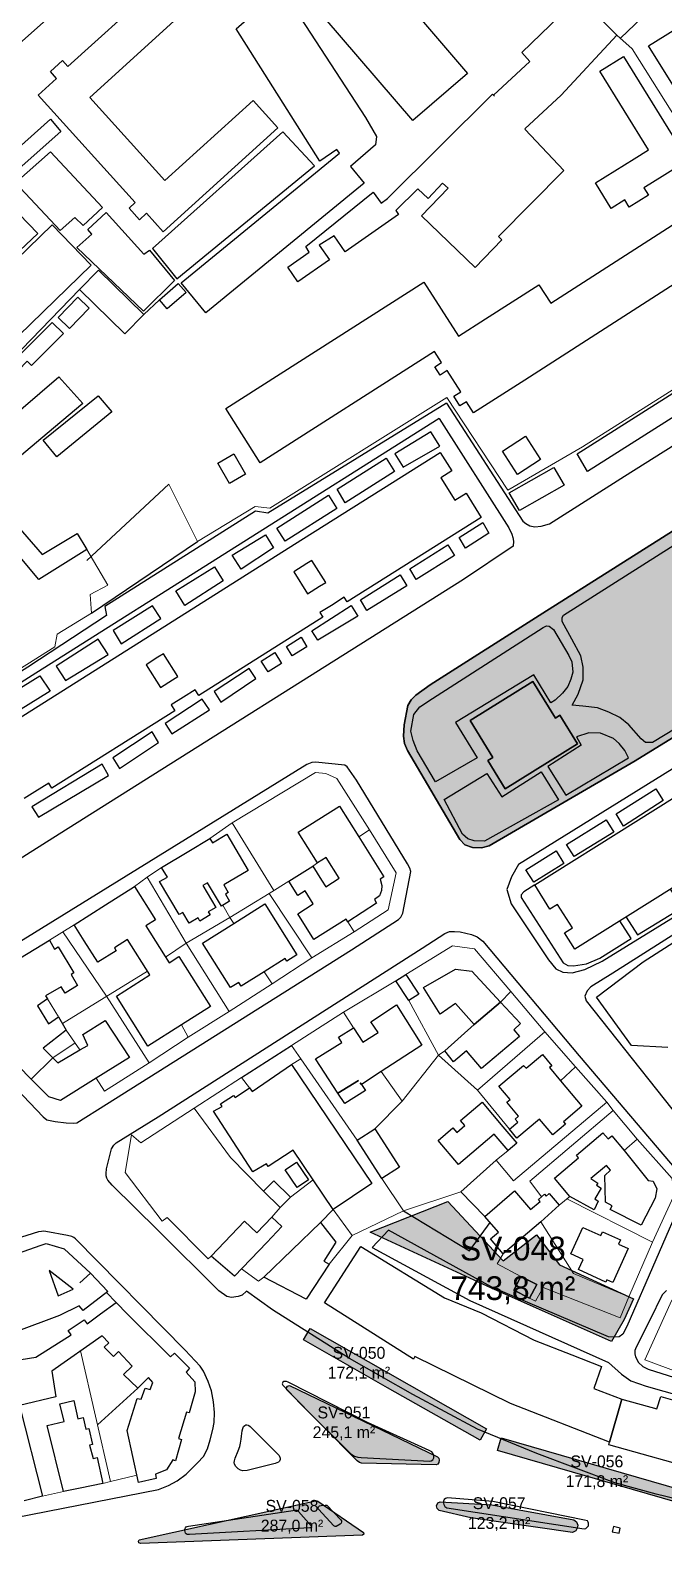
# Model space of a CAD drawing. Header units: metres. Extents: x -1319 to 2200, y -1209 to 1268.
# Drawn here: x -360.1 to -199.7, y -731 to -345.4 of the extents above; entities that cross this region are included whole.
import ezdxf

# ---------------------------------------------------------------- set-up
doc = ezdxf.new("R2010")
doc.units = ezdxf.units.M
for name, color, linetype, lineweight, true_color in [('CLADIRI_CONTUR', 7, 'Continuous', 25, 0x4b5962), ('PARCELE_CONTUR', 7, 'Continuous', 13, 0xb58c63), ('PAVAJ', 7, 'Continuous', 25, 0xd1d6d2), ('STRAZI', 7, 'Continuous', 25, 0xc4cccb), ('VERDE_PLIN', 7, 'Continuous', 25, 0x286847)]:
    doc.layers.add(name, color=color, linetype=linetype, lineweight=lineweight, true_color=true_color)
doc.layers.add('VERDE_CONTUR_CALCUL', color=82, linetype='Continuous', true_color=0x286847)
doc.layers.add('VERDE_SUPRAFETE', color=7, linetype='Continuous', true_color=0x1e372a)

msp = doc.modelspace()

# ---------------------------------------------------------------- hatches: boundary and pattern name
at = {"layer": 'VERDE_PLIN'}
h = msp.add_hatch(color=256, dxfattribs=at)
h.dxf.hatch_style = 1
h.paths.add_polyline_path([(30.68, -348.07), (22.66, -348.25), (17.06, -348.62), (10.57, -349.42), (6.87, -349.93), (-1.7, -351.58), (-6.68, -353.12), (-9.83, -354.48), (-13.93, -356.56), (-41.07, -373.16), (-60.5, -385.23), (-87.06, -402.18), (-115.78, -420.28), (-175.44, -458.15), (-230.31, -492.8), (-258.88, -510.97), (-262.51, -513.53), (-263.68, -514.74), (-264.53, -516.14), (-265.44, -521.08), (-265.59, -523.94), (-265.37, -525.77), (-264.63, -527.53), (-251.3, -550.09), (-250.06, -551.41), (-248.15, -552.07), (-245.81, -552.14), (-243.9, -551.7), (-206.91, -530.16), (-64.72, -442.7), (-46.77, -431.49), (-36.59, -425.41), (-25.82, -419.99), (-19.3, -417.57), (-10.73, -414.93), (-2.89, -413.1), (2.24, -412.15), (8.47, -411.56), (17.77, -411.12), (23.92, -411.27), (28.54, -411.56), (34.99, -412.81), (42.82, -414.86), (51.98, -417.42), (63.92, -421.52), (76.89, -427.53), (129.49, -456.17), (163.95, -474.69), (165.64, -474.95), (167.1, -474.98), (168.68, -474.87), (169.81, -474.4), (171.02, -473.48), (193.73, -431.07), (193.84, -429.64), (193.51, -428.7), (192.87, -428.08), (148.17, -405.35), (121.9, -391.69), (120.95, -390.96), (120.37, -389.93), (119.23, -387.55), (118.53, -386.42), (117.73, -385.76), (104.62, -378.72), (63.19, -356.2), (50.99, -351.4), (45.86, -349.79), (42.31, -348.91), (38.7, -348.36), (35.66, -348.1), (30.68, -348.07)])
h.paths.add_polyline_path([(-232.84, -510.12), (-227.13, -519.35), (-225.98, -518.64), (-221.51, -525.86), (-239.87, -537.23), (-244.28, -530.1), (-242.96, -529.28), (-248.73, -519.96), (-232.84, -510.12)], flags=0)
h.paths.add_polyline_path([(-177.8, -475.5), (-172.06, -484.53), (-170.84, -483.75), (-166.18, -491.09), (-184.3, -502.6), (-189.08, -495.08), (-187.36, -493.98), (-192.98, -485.15), (-177.8, -475.5)], flags=0)
h.paths.add_polyline_path([(-126.76, -443.2), (-120.7, -452.43), (-119.66, -451.75), (-115.09, -458.71), (-132.69, -470.26), (-137.5, -462.93), (-135.64, -461.71), (-141.45, -452.84), (-126.76, -443.2)], flags=0)
h.paths.add_polyline_path([(-76.99, -411.6), (-71.04, -420.9), (-69.95, -420.2), (-65.52, -427.13), (-83.66, -438.75), (-88.3, -431.5), (-86.43, -430.3), (-92.18, -421.32), (-76.99, -411.6)], flags=0)
h.paths.add_polyline_path([(178.44, -441.67), (163.82, -467.95), (154.66, -462.85), (169.28, -436.56), (155.32, -428.79), (140.32, -420.44), (125.54, -447.01), (116.69, -442.09), (131.47, -415.52), (121.21, -409.81), (102.39, -399.34), (87.62, -425.88), (82.83, -423.21), (81.28, -426), (70.83, -420.19), (89.94, -385.86), (124, -404.81), (158.1, -423.79), (186.37, -439.52), (183.58, -444.53), (178.44, -441.67)], flags=0)
h = msp.add_hatch(color=256, dxfattribs=at)
h.dxf.hatch_style = 1
h.paths.add_polyline_path([(-243.3, -663.54), (-212.94, -677.04), (-209.71, -671.49), (-207.33, -666.32), (-226.09, -657.67), (-231.96, -650.06), (-240.33, -656.65), (-254.4, -641.69), (-274.03, -649.43), (-243.3, -663.54)])
h.paths.add_polyline_path([(-235.87, -660.59), (-231.87, -662.66), (-233.68, -666.15), (-237.68, -664.08), (-235.87, -660.59)], flags=0)
h = msp.add_hatch(color=256, dxfattribs=at)
h.dxf.hatch_style = 1
h.paths.add_polyline_path([(-244.55, -699.14), (-289.26, -673.79), (-290.92, -676.69), (-269.65, -688.76), (-246.22, -702.05), (-244.55, -699.14)])
h = msp.add_hatch(color=256, dxfattribs=at)
h.dxf.hatch_style = 1
h.paths.add_polyline_path([(-256.98, -706.28), (-294.49, -688.24), (-294.97, -688.38), (-295.27, -688.81), (-295.19, -689.34), (-277.37, -707.3), (-276.76, -707.7), (-276.24, -707.83), (-257.36, -708.27), (-256.89, -708.1), (-256.65, -707.71), (-256.55, -707.09), (-256.69, -706.61), (-256.98, -706.28)])
h = msp.add_hatch(color=256, dxfattribs=at)
h.dxf.hatch_style = 1
h.paths.add_polyline_path([(-192.38, -718.9), (-191.45, -715.7), (-240.87, -701.47), (-241.8, -704.68), (-192.38, -718.9)])
h = msp.add_hatch(color=256, dxfattribs=at)
h.dxf.hatch_style = 1
h.paths.add_polyline_path([(-287.54, -717.4), (-287.88, -717.39), (-332.57, -727.25), (-332.72, -727.56), (-332.63, -728), (-332.25, -728.16), (-275.97, -726.11), (-275.66, -725.83), (-275.71, -725.41), (-287.31, -717.45), (-287.54, -717.4)])
h = msp.add_hatch(color=256, dxfattribs=at)
h.dxf.hatch_style = 1
h.paths.add_polyline_path([(-256.29, -717.6), (-256.91, -717.88), (-257.25, -718.63), (-257.1, -719.3), (-256.54, -719.8), (-248.56, -721.72), (-222.77, -725.36), (-221.99, -724.99), (-221.62, -724.34), (-221.49, -723.52), (-221.79, -722.7), (-222.5, -722.18), (-243.27, -718.37), (-256.29, -717.6)])

# ---------------------------------------------------------------- linework, layer by layer
at = {"layer": 'CLADIRI_CONTUR'}
for points in [[(-260.6, -277.79), (-265.5, -281.99), (-259.99, -288.41), (-287.4, -311.94), (-249.37, -356.25), (-263.26, -368.17), (-312.81, -310.44), (-266.61, -270.78), (-260.6, -277.79)], [(-325.72, -315.56), (-341.02, -329.18), (-368.23, -353.39), (-372.78, -348.28), (-345.56, -324.07), (-330.26, -310.46), (-325.72, -315.56)], [(-314.21, -311.47), (-292.93, -340.22), (-275.2, -367.36), (-272.45, -372.24), (-272.67, -374.32), (-279.04, -379.82), (-275.54, -384.01), (-315.66, -416.85), (-321.9, -409.22), (-281.79, -376.38), (-282.45, -375.46), (-286.77, -378.43), (-308.02, -344.95), (-300.71, -338.61), (-316.62, -313.01), (-314.21, -311.47)], [(-335.13, -390.37), (-333.55, -388.94), (-358.17, -361.75), (-353.48, -357.5), (-355.03, -355.79), (-351.96, -353.01), (-350.6, -354.51), (-329.25, -335.18), (-322.88, -342.22), (-345.09, -362.33), (-326.08, -383.33), (-303.69, -363.06), (-297.4, -370.02), (-326.44, -396.31), (-330.69, -391.63), (-332.5, -393.27), (-335.13, -390.37)], [(-241.54, -397.51), (-240.72, -398.33), (-247.47, -405.34), (-261.04, -392.25), (-254.29, -385.25), (-255.69, -384.02), (-259.39, -387.92), (-261.97, -385.47), (-267.54, -390.93), (-266.83, -391.93), (-280.37, -401.35), (-283.17, -397.33), (-286.94, -399.68), (-284.36, -403.42), (-292.36, -408.95), (-294.94, -405.22), (-289.49, -401.44), (-290.36, -400), (-273.28, -386.28), (-271.24, -389.03), (-269.63, -387.91), (-243.05, -361.45), (-242.57, -361.97), (-242.81, -361.71), (-233.61, -353.19), (-235.65, -350.94), (-221.2, -336.91), (-211.55, -346.56), (-225.66, -361.77), (-234.85, -370.29), (-234.75, -370.4), (-225.03, -380.82), (-241.54, -397.51)], [(-166.46, -391.63), (-173.71, -396.41), (-183.19, -382.05), (-185.75, -383.69), (-187.77, -380.44), (-185.1, -378.87), (-203.59, -349.28), (-194.46, -343.58), (-164.52, -390.39), (-166.46, -391.63)], [(-203.23, -384.25), (-204.72, -385.17), (-203.54, -387.06), (-208.43, -390.09), (-209.57, -388.26), (-213.01, -390.39), (-216.99, -383.96), (-207.17, -377.87), (-203.51, -375.6), (-215.86, -355.66), (-209.9, -351.96), (-193.6, -378.28), (-203.23, -384.25)], [(-249.65, -439.32), (-251.31, -440.38), (-252.88, -437.94), (-251.06, -436.77), (-254.51, -431.41), (-256.3, -432.56), (-257.64, -430.47), (-255.95, -429.39), (-257.72, -426.62), (-301.88, -454.77), (-310.63, -441.06), (-260.45, -409.05), (-251.71, -422.76), (-244.82, -418.35), (-231.34, -409.7), (-228.33, -414.4), (-190.43, -390.09), (-183.52, -400.86), (-234.9, -433.82), (-247.85, -442.13), (-249.65, -439.32)], [(-344.69, -404.79), (-369.18, -428.45), (-379.07, -418.22), (-354.58, -394.56), (-344.69, -404.79)], [(-331.39, -417.23), (-336.19, -422.14), (-347.68, -410.92), (-342.88, -406.01), (-331.39, -417.23)], [(-320.66, -411.7), (-325.44, -415.84), (-327.43, -413.54), (-322.65, -409.4), (-320.66, -411.7)], [(-348.06, -412.86), (-345.19, -415.64), (-350.2, -420.8), (-353.07, -418.02), (-348.06, -412.86)], [(-351.73, -422.04), (-359.8, -430.13), (-360.9, -429.04), (-363.16, -431.3), (-364.88, -429.58), (-354.56, -419.22), (-351.73, -422.04)], [(-375.88, -452.68), (-352.88, -432.98), (-346.86, -439.78), (-357.44, -448.7), (-370.01, -459.23), (-375.88, -452.68)], [(-353.39, -453.21), (-356.84, -449.06), (-342.95, -437.82), (-339.44, -441.9), (-353.39, -453.21)], [(-230.89, -453.93), (-236.71, -457.73), (-240.57, -451.82), (-234.74, -448.02), (-230.89, -453.93)], [(-309.66, -460.01), (-312.65, -454.85), (-308.58, -452.5), (-305.59, -457.66), (-309.66, -460.01)], [(-357.1, -477.93), (-348.27, -472.66), (-345.84, -476.7), (-357.96, -484.32), (-369.23, -470.99), (-366.03, -467.76), (-357.1, -477.93)], [(-288.83, -479.45), (-290.11, -480.26), (-293.42, -482.35), (-289.91, -487.92), (-286.86, -486), (-285.31, -485.03), (-288.83, -479.45)], [(-94.39, -497.8), (-132.61, -521.73), (-132.61, -521.73), (-170.88, -545.7), (-222.2, -577.83), (-224.8, -573.68), (-222.82, -572.44), (-226.56, -566.47), (-228.51, -567.68), (-232.36, -561.53), (-181.16, -529.47), (-142.8, -505.45), (-104.59, -481.52), (-94.39, -497.8)], [(-327.79, -503.97), (-330.81, -505.87), (-327.17, -511.65), (-324.08, -509.7), (-322.75, -508.86), (-326.39, -503.09), (-327.79, -503.97)], [(-227.13, -519.35), (-225.98, -518.64), (-221.51, -525.86), (-239.87, -537.23), (-244.28, -530.1), (-242.96, -529.28), (-248.73, -519.96), (-232.84, -510.12), (-227.13, -519.35)], [(-272.41, -566.19), (-279.72, -570.88), (-280.15, -570.23), (-288.31, -575.37), (-292.41, -568.86), (-288.45, -566.37), (-290.55, -563.03), (-292.37, -564.2), (-294.62, -560.64), (-288.6, -556.82), (-286.35, -560.38), (-285.31, -562.02), (-281.86, -559.85), (-285.17, -554.59), (-287.37, -555.98), (-292.27, -548.19), (-281.79, -541.59), (-276.88, -549.38), (-270.56, -559.52), (-271.5, -560.11), (-271.12, -561.7), (-271.14, -562.94), (-271.65, -564.32), (-272.99, -565.27), (-272.41, -566.19)], [(-313.17, -567.23), (-315.05, -568.35), (-314.58, -569.14), (-317.18, -570.69), (-317.65, -569.91), (-319.9, -571.24), (-321.52, -568.53), (-322.41, -569.06), (-327.37, -560.73), (-325.42, -559.57), (-326.87, -557.14), (-320.01, -553.05), (-314.65, -549.85), (-314.02, -550.91), (-310.38, -548.75), (-304.94, -557.88), (-311.12, -561.56), (-310, -563.44), (-310.71, -563.87), (-309.64, -565.67), (-311.74, -566.92), (-315.26, -561.01), (-316.46, -561.72), (-313.17, -567.23)], [(-338.31, -589.7), (-329.84, -584.34), (-335.52, -575.37), (-338.84, -577.48), (-338.39, -578.2), (-343.03, -581.14), (-346.45, -575.74), (-349.03, -571.66), (-341.06, -566.62), (-333.72, -561.97), (-328.39, -570.38), (-330.84, -571.94), (-324.95, -581.24), (-322.49, -579.69), (-314.5, -592.31), (-321.85, -596.96), (-330.32, -602.32), (-338.31, -589.7)], [(-300.74, -566.36), (-292.62, -579.24), (-295.19, -580.86), (-295.6, -580.21), (-300.92, -583.56), (-306.73, -587.21), (-307.35, -586.23), (-309.39, -587.52), (-316.48, -576.28), (-308.62, -571.33), (-300.74, -566.36)], [(-356.89, -602.89), (-354.42, -605.3), (-359.95, -610.73), (-366.27, -604.18), (-374.35, -596.29), (-373.3, -586.53), (-362.64, -579.99), (-355.3, -575.55), (-353.99, -577.83), (-353.06, -577.24), (-349.13, -583.78), (-349.78, -584.23), (-348.14, -587.03), (-351.26, -588.97), (-352.31, -587.35), (-356.27, -589.61), (-355.76, -590.39), (-358.31, -592.18), (-355.5, -596.7), (-355.5, -596.7), (-352.98, -594.95), (-351.02, -598.27), (-356.89, -602.89)], [(-261.73, -589.2), (-264.25, -590.84), (-267.51, -585.85), (-264.99, -584.21), (-261.73, -589.2)], [(-248.28, -583.36), (-241.03, -591.18), (-247.74, -596.89), (-252.43, -591.6), (-256.34, -594.27), (-260.5, -587.54), (-252.41, -582.87), (-248.28, -583.36)], [(-275.94, -601.31), (-272.05, -598.92), (-273.84, -596.22), (-267.37, -591.89), (-260.98, -602.06), (-271.23, -608.75), (-276.25, -612.09), (-276.56, -611.65), (-276.25, -612.09), (-275.23, -613.58), (-280.5, -616.83), (-282.27, -614.26), (-287.9, -605.55), (-281.21, -601.44), (-282.09, -600.07), (-278.24, -597.7), (-275.94, -601.31)], [(-241.03, -591.18), (-235.93, -596.63), (-237.67, -598.19), (-236.19, -599.87), (-245.84, -608), (-249.65, -603.57), (-252.9, -606.3), (-255.15, -603.57), (-247.74, -596.89), (-241.03, -591.18)], [(-345.58, -602.17), (-346.85, -599.41), (-341.16, -595.82), (-335.03, -605.2), (-343.46, -610.43), (-343.46, -610.43), (-352.44, -616.09), (-355.47, -615.14), (-359.95, -610.73), (-354.42, -605.3), (-353.15, -606.53), (-347.58, -603.29), (-345.58, -602.17)], [(-236.65, -621.58), (-237.29, -620.82), (-236.44, -620.1), (-239.43, -616.55), (-238.63, -615.88), (-241.46, -612.51), (-235.17, -607.21), (-234.56, -607.93), (-230.42, -604.45), (-228.03, -607.29), (-228.63, -607.79), (-225.8, -611.15), (-220.43, -617.53), (-225.11, -621.48), (-224.59, -622.1), (-227.8, -624.8), (-231.18, -620.79), (-236.92, -625.63), (-238.8, -623.39), (-236.65, -621.58)], [(-308.26, -615.35), (-304.6, -612.93), (-303.94, -613.83), (-293.95, -607.02), (-273.61, -637.08), (-283.4, -643.71), (-293.57, -628.68), (-299.92, -632.77), (-300.33, -632.14), (-303.74, -634.12), (-313.75, -618.83), (-311.57, -617.58), (-311.98, -616.93), (-308.64, -614.8), (-308.26, -615.35)], [(-277, -611.01), (-277, -611.01), (-282.27, -614.26), (-277, -611.01)], [(-242.62, -624.62), (-251.67, -632.31), (-256.84, -626.22), (-253.08, -623.03), (-252.12, -624.16), (-250.09, -622.44), (-251.14, -621.2), (-245.67, -616.56), (-240.41, -622.75), (-236.91, -626.88), (-239.12, -628.75), (-242.62, -624.62)], [(-272.88, -623.25), (-266.6, -632.97), (-271.06, -635.86), (-277.34, -626.13), (-272.88, -623.25)], [(-201.87, -640.85), (-205.42, -647.62), (-213.25, -643.71), (-212.73, -642.75), (-214.41, -641.8), (-214.62, -635.11), (-213.18, -633.71), (-214.22, -632.53), (-218.13, -635.83), (-216.41, -637), (-216.73, -637.52), (-215.57, -638.27), (-217.15, -641.02), (-216.26, -641.57), (-217.33, -643.72), (-223.5, -640.35), (-227.38, -635.74), (-221.26, -630.58), (-221.81, -629.93), (-215.11, -624.28), (-213.79, -625.84), (-212.82, -625.02), (-209.7, -628.72), (-203.66, -636.32), (-202.35, -636.47), (-201.4, -638.44), (-201.87, -640.85)], [(-292.54, -638.09), (-295.57, -633.64), (-292.72, -631.71), (-289.7, -636.16), (-292.54, -638.09)], [(-294.25, -640.59), (-296.84, -643.2), (-301.04, -639.03), (-298.46, -636.42), (-294.25, -640.59)], [(-226.18, -642.62), (-230.81, -646.79), (-240.35, -654.88), (-243.55, -651.13), (-241.54, -649.39), (-244.97, -645.43), (-237.5, -638.98), (-233.42, -643.69), (-231.02, -641.62), (-231.42, -641.16), (-229.87, -639.83), (-229.48, -640.29), (-228.72, -639.63), (-226.18, -642.62)], [(-298.94, -645.59), (-296.42, -647.97), (-300.2, -651.99), (-308.4, -660.57), (-314.29, -655.45), (-305.88, -646.66), (-302.73, -649.62), (-298.94, -645.59)], [(-282.74, -651.92), (-285.77, -656.74), (-284.41, -657.54), (-290.29, -666.39), (-300.95, -660.78), (-286.59, -646.94), (-282.74, -651.92)], [(-215.19, -649.34), (-210.67, -651.39), (-211.15, -652.44), (-208.7, -653.55), (-212.62, -662.17), (-214.08, -661.51), (-214.32, -662.03), (-221.24, -658.88), (-220.09, -656.34), (-223.23, -654.91), (-220.18, -648.21), (-215.62, -650.29), (-215.19, -649.34)], [(-222.97, -680.43), (-215.46, -683.43), (-217.37, -688.96), (-210.3, -691.65), (-213.4, -702.53), (-238.53, -692.74), (-262.71, -680.83), (-263.09, -681.57), (-285.64, -667.25), (-276.42, -653.06), (-255.24, -666.05), (-245.93, -669.82), (-232.47, -676.73), (-222.97, -680.43)], [(-353.11, -665.5), (-349.3, -663.84), (-355.36, -659.14), (-353.11, -665.5)], [(-231.87, -662.66), (-233.68, -666.15), (-237.68, -664.08), (-235.87, -660.59), (-231.87, -662.66)], [(-343.17, -706.39), (-341.77, -712.98), (-347.51, -714.16), (-347.51, -714.16), (-351.74, -715.05), (-355.85, -698.34), (-351.57, -697.33), (-352.61, -692.81), (-349.14, -692), (-348.09, -696.6), (-346.73, -696.32), (-346.04, -699.22), (-345.27, -699.09), (-344.37, -703.13), (-345.15, -703.33), (-344.24, -706.68), (-343.17, -706.39)], [(-185.86, -698.4), (-188.86, -710.1), (-213.61, -703.26), (-213.4, -702.53), (-210.3, -691.65), (-201.44, -694.12), (-200.47, -690.98), (-194.5, -692.7), (-195.44, -695.78), (-185.86, -698.4)]]:
    msp.add_lwpolyline(points, close=True, dxfattribs=at)
for points in [[(-368.52, -522.82), (-330.86, -499.1), (-293.19, -475.37), (-256.28, -452.12), (-253.36, -456.75), (-256.18, -458.53), (-252.58, -464.25), (-249.75, -462.47), (-245.91, -468.57), (-279.86, -489.96), (-280.6, -488.79), (-280.6, -488.79), (-283.83, -490.82), (-286.76, -492.67), (-286.03, -493.84), (-317.48, -513.65), (-318.38, -512.22), (-321.32, -514.07), (-324.43, -516.03), (-323.53, -517.47), (-354.66, -537.07), (-355.45, -535.81), (-358.95, -538.02), (-358.95, -538.02), (-361.67, -539.73)], [(-376.56, -659.48), (-357.6, -652.79), (-356.14, -652.27), (-351.58, -653.61), (-344.91, -659.81), (-347.59, -662.27), (-344.91, -659.81), (-340.45, -664.4), (-346.77, -669.22), (-347.74, -668.06), (-352.75, -670.46), (-363.8, -674.64)], [(-362.43, -681.62), (-358.69, -681.02), (-349.74, -675.39), (-350.5, -674.29), (-346.49, -671.62), (-345.7, -672.64), (-342.31, -670.08), (-342.31, -670.08), (-338.36, -667.17), (-335.52, -670.19), (-324.65, -680.95), (-323.6, -680.02), (-319.77, -683.83), (-320.66, -684.8), (-318.42, -687.31), (-318.35, -689.85), (-319.92, -695.16), (-320.55, -694.97), (-322.61, -701.63), (-321.86, -701.85), (-323.39, -707.28), (-324.03, -707.05), (-325.62, -709.58), (-328.44, -710.64), (-328.22, -711.72), (-332.74, -712.77), (-335.58, -699.61), (-333.04, -691.5), (-332.07, -691.68), (-331.06, -688.88), (-329.79, -689.25), (-329.06, -687.42), (-330.16, -686.15), (-332.89, -688.84), (-336.56, -685.45), (-334.33, -683.29), (-337.79, -679.64), (-339.09, -680.83), (-341.45, -678.54), (-340.21, -677.41), (-341.93, -675.6), (-354.68, -684.59), (-353.64, -691.06), (-362.9, -693.25), (-357.06, -716.23), (-361.7, -717.42)]]:
    msp.add_lwpolyline(points, dxfattribs=at)
at = {"layer": 'PARCELE_CONTUR'}
for points in [[(-210.67, -347.36), (-167.64, -306.35), (-168.87, -304.13), (-149.29, -268.86), (-139.04, -259.08), (-128.56, -253.84)], [(-345.77, -479.47), (-325.04, -460.2), (-317.75, -474.67), (-303.17, -465.81), (-299.43, -466.21), (-254.67, -438.23), (-239.14, -461.67), (-220.31, -450.68), (-165.88, -416.4), (-207.71, -350.03), (-211.55, -346.56)], [(-367.13, -431.03), (-347.68, -410.92)], [(-331.39, -417.23), (-327.43, -413.54)], [(-345.84, -476.7), (-340.49, -485.73), (-344.96, -488.08), (-344.63, -492.84), (-353.35, -498.15), (-353.93, -501.34), (-405.21, -533.65)], [(-298.43, -562.97), (-309.03, -545.83), (-287.93, -533.11), (-285.31, -533.34), (-282.47, -534.65), (-274.24, -547.61)], [(-309.03, -545.83), (-314.65, -549.85)], [(-278.13, -573.44), (-269.46, -567.86), (-267.47, -558.48), (-274.24, -547.61), (-276.88, -549.38)], [(-320.65, -576.3), (-330.55, -559.56), (-326.87, -557.14)], [(-288.6, -556.82), (-287.37, -555.98)], [(-333.72, -561.97), (-330.55, -559.56)], [(-299.61, -563.69), (-294.62, -560.64)], [(-311.37, -566.7), (-309.57, -569.76)], [(-298.84, -586.6), (-288.83, -580.02), (-299.61, -563.69), (-309.57, -569.76)], [(-320.65, -576.3), (-309.57, -569.76), (-308.62, -571.33)], [(-355.3, -575.55), (-349.03, -571.66)], [(-340.81, -589.72), (-351.86, -573.42)], [(-288.83, -580.02), (-278.13, -573.44), (-279.72, -570.88)], [(-320.11, -600.06), (-309.73, -593.61), (-320.65, -576.3), (-325.85, -579.82)], [(-264.99, -584.21), (-253.22, -576.97), (-247.63, -577.74), (-238.45, -588.54), (-241.03, -591.18)], [(-330.47, -583.35), (-352, -596.61)], [(-309.73, -593.61), (-298.84, -586.6), (-300.92, -583.56)], [(-280.8, -593.73), (-267.51, -585.85)], [(-340.81, -589.72), (-330.03, -606.56), (-341.3, -613.73), (-343.46, -610.43)], [(-238.8, -623.39), (-246.88, -613.5), (-229.84, -598.71), (-238.45, -588.54)], [(-355.76, -590.39), (-352.98, -594.95)], [(-293.95, -607.02), (-291.62, -605.54), (-294.01, -602.21), (-280.8, -593.73), (-278.24, -597.7)], [(-271.23, -608.75), (-265.98, -616.26), (-256.78, -604.62), (-264.25, -590.84)], [(-330.03, -606.56), (-320.11, -600.06), (-321.85, -596.96)], [(-351.02, -598.27), (-347.58, -603.29)], [(-229.84, -598.71), (-222.03, -607.6), (-225.8, -611.15)], [(-354.42, -605.3), (-348.79, -601.52)], [(-256.78, -604.62), (-255.15, -603.57)], [(-256.78, -604.62), (-246.88, -613.5)], [(-291.62, -605.54), (-277.34, -626.13)], [(-222.03, -607.6), (-214.14, -616.53)], [(-318.62, -618.01), (-306.6, -610.28), (-304.6, -612.93)], [(-265.98, -616.26), (-272.88, -623.25)], [(-212.47, -618.67), (-214.14, -616.53), (-237.77, -636.42), (-242.1, -631.18), (-239.12, -628.75)], [(-301.04, -639.03), (-309.46, -630.55), (-318.62, -618.01), (-332.15, -626.79), (-334.51, -624.8), (-336.07, -634.32), (-326.73, -646.63), (-325.49, -645.66), (-315.1, -656.15), (-314.29, -655.45)], [(-212.47, -618.67), (-233.58, -636.53), (-230.65, -640.5)], [(-212.47, -618.67), (-206.43, -625.91), (-209.7, -628.72)], [(-224.27, -641), (-202.51, -651.97), (-197.18, -640.41), (-197.57, -635.85), (-206.43, -625.91)], [(-242.1, -631.18), (-251.12, -639.23)], [(-294.25, -640.59), (-288.48, -636.19)], [(-271.06, -635.86), (-265.62, -643.99), (-278.61, -650.26)], [(-265.62, -643.99), (-251.12, -639.23), (-244.97, -645.43)], [(-298.94, -645.59), (-296.84, -643.2)], [(-286.59, -646.94), (-283.4, -643.71)], [(-283.4, -643.71), (-278.61, -650.26), (-284.41, -657.54)], [(-226.18, -642.62), (-223.5, -640.35)], [(-230.81, -646.79), (-222.53, -659.89), (-208.5, -665.8), (-202.51, -651.97)], [(-240.35, -654.88), (-241.92, -657.39), (-235.87, -660.59)], [(-300.95, -660.78), (-302.36, -661.83), (-306.62, -658.71)], [(-338.36, -667.17), (-340.86, -664.71)], [(-233.68, -666.15), (-232.16, -666.86), (-230.27, -663.39), (-210.69, -671.07), (-208.5, -665.8)], [(-185.59, -665.31), (-193.99, -665.11), (-197.6, -666.6), (-204.46, -681.75), (-192.01, -686.35), (-187.23, -687.03)], [(-347.43, -679.47), (-339.83, -712.48), (-341.77, -712.98)], [(-332.89, -688.84), (-343.12, -698.18)], [(-339.83, -712.48), (-333.14, -710.93)], [(-357.06, -716.23), (-351.74, -715.05)]]:
    msp.add_lwpolyline(points, dxfattribs=at)
at = {"layer": 'PAVAJ'}
for points in [[(-329.16, -400.55), (-323.05, -408.25), (-288.14, -379.6), (-296.2, -371.03), (-329.16, -400.55)], [(-363.85, -383.94), (-352.57, -395.96), (-348.87, -392.66), (-346.75, -394.68), (-341.84, -390.17), (-355.02, -376.1), (-363.85, -383.94)], [(-389.44, -406.91), (-367.62, -387.06), (-358.21, -396.73), (-379.49, -416.76), (-389.44, -406.91)], [(-348.34, -400.32), (-344.51, -396.87), (-345.54, -395.74), (-340.89, -391.42), (-331.36, -402), (-329.97, -400.94), (-323.6, -408.63), (-331.47, -416.43), (-348.34, -400.32)], [(-221.63, -452.46), (-165.59, -416.96), (-162.81, -421.4), (-219, -456.96), (-221.63, -452.46)], [(-267.81, -452.46), (-265.69, -455.86), (-256.38, -450.52), (-258.66, -446.89), (-267.81, -452.46)], [(-282.37, -461.45), (-270.01, -453.57), (-267.89, -457), (-280.36, -464.86), (-282.37, -461.45)], [(-238.81, -462.36), (-227.57, -455.95), (-224.89, -460.42), (-236.23, -466.8), (-238.81, -462.36)], [(-297.72, -471.27), (-284.61, -462.91), (-282.52, -466.28), (-295.6, -474.6), (-297.72, -471.27)], [(-222.9, -516.1), (-221.38, -513.31), (-220.13, -509.65), (-220.13, -506.43), (-220.72, -503.57), (-222.95, -499.36), (-225.42, -494.93), (-225.46, -493.94), (-225.08, -493.32), (-177, -462.9)], [(-251.51, -473.63), (-245.54, -469.89), (-243.97, -472.6), (-249.94, -476.37), (-251.51, -473.63)], [(-308.96, -478.15), (-300.56, -472.97), (-298.49, -476.3), (-306.73, -481.7), (-308.96, -478.15)], [(-344.63, -492.84), (-317.75, -474.67)], [(-264.04, -481.61), (-254.4, -475.48), (-252.72, -478.24), (-262.39, -484.25), (-264.04, -481.61)], [(-323.3, -487.14), (-313.47, -481.12), (-311.25, -484.58), (-321.03, -490.88), (-323.3, -487.14)], [(-276.48, -489.47), (-266.45, -483.14), (-264.79, -485.9), (-274.86, -492.09), (-276.48, -489.47)], [(-337.13, -500.53), (-327.11, -494.12), (-329.18, -490.92), (-339.18, -497.16), (-337.13, -500.53)], [(-288.8, -497.29), (-278.83, -490.87), (-277.13, -493.55), (-287.3, -499.67), (-288.8, -497.29)], [(-246.91, -529.43), (-257.53, -535.44), (-262.11, -527.6), (-263.17, -525), (-263.72, -522.69), (-262.95, -518.48), (-261.48, -516.54), (-258.26, -514.38), (-230.24, -496.39), (-229.36, -495.99), (-228.67, -496.1), (-227.6, -496.94), (-223.76, -503.53), (-222.95, -505.15), (-222.73, -507.71), (-223.21, -509.47), (-224.01, -511.34), (-225.33, -513.06), (-227.16, -514.85), (-228.26, -515.51), (-232.62, -508.37), (-252.4, -520.49), (-246.91, -529.43)], [(-351.2, -509.8), (-340.43, -503.28), (-342.92, -499.4), (-353.54, -506.21), (-351.2, -509.8)], [(-295.27, -501.2), (-291.54, -498.85), (-290.06, -501.31), (-293.8, -503.62), (-295.27, -501.2)], [(-301.68, -504.93), (-298.2, -502.77), (-296.47, -505.57), (-299.91, -507.66), (-301.68, -504.93)], [(-370.46, -516.54), (-357.72, -508.66), (-355.12, -512.55), (-368.12, -520.57), (-370.46, -516.54)], [(-313.59, -512.66), (-311.91, -515.31), (-302.98, -509.31), (-304.67, -506.78), (-313.59, -512.66)], [(-173.87, -508.15), (-202.53, -525.51), (-204.33, -525.55), (-205.44, -524.63), (-208.52, -521.04), (-210.85, -519.18), (-213.56, -517.82), (-216.49, -516.79), (-220.22, -516.32), (-222.9, -516.1)], [(-325.97, -520.74), (-324.27, -523.37), (-314.74, -517.28), (-316.61, -514.6), (-325.97, -520.74)], [(-339.19, -529.4), (-337.54, -532.09), (-327.64, -525.53), (-329.25, -522.86), (-339.19, -529.4)], [(-229.07, -531.59), (-224.49, -538.88), (-208.58, -529.38), (-209.56, -527.54), (-211.01, -525.79), (-212.44, -524.52), (-215.72, -523.2), (-218.65, -523.09), (-221.83, -524.12), (-220.59, -526.21), (-229.07, -531.59)], [(-359.72, -541.76), (-358.04, -544.4), (-340.31, -533.85), (-341.92, -530.99), (-359.72, -541.76)], [(-230.75, -532.98), (-226.36, -540.05), (-245.08, -550.49), (-247.71, -550.42), (-249.32, -549.91), (-250.64, -548.73), (-255.33, -539.98), (-244.49, -533.35), (-240.68, -539.25), (-230.75, -532.98)], [(-211.73, -543.56), (-201.69, -537.28), (-199.82, -540.17), (-209.86, -546.66), (-211.73, -543.56)], [(-224.32, -551.3), (-214.28, -545.13), (-212.3, -548.24), (-222.36, -554.4), (-224.32, -551.3)], [(-198.65, -602.68), (-207.82, -602.15), (-216.73, -589.99), (-204.93, -581.05), (-150.4, -546.09)], [(-234.65, -557.71), (-226.95, -552.93), (-225.01, -556.1), (-232.56, -560.84), (-234.65, -557.71)], [(-232.36, -561.53), (-235.12, -563.28), (-235.78, -564.09), (-235.82, -564.71), (-225.2, -581.23), (-223.99, -581.93), (-222.52, -582), (-219.26, -581.49), (-215.89, -580.1), (-207.94, -575.08), (-210.78, -570.68)], [(-209.25, -569.72), (-206.37, -574.2), (-194.87, -567.2), (-197.97, -562.66)], [(-306.6, -610.28), (-294.01, -602.21)], [(-265.62, -643.99), (-248.91, -654.12), (-243.65, -646.95)]]:
    msp.add_lwpolyline(points, dxfattribs=at)
at = {"layer": 'STRAZI'}
for points in [[(-530.97, -370.59), (-453.6, -455.99), (-355, -367.79), (-352.43, -370.94), (-460.85, -467.13), (-475.72, -468.52), (-489.13, -481.7), (-489.72, -482.47), (-489.9, -483.06), (-489.94, -483.83), (-489.68, -484.52), (-489.39, -485.26), (-488.8, -486.14), (-487.52, -487.46), (-458.72, -516.96)], [(-254.7, -439.71), (-235.36, -469.56), (-234.59, -470.15), (-233.64, -470.7), (-232.36, -470.92), (-230.71, -470.81), (-228.62, -470.18), (-209.61, -458.17), (-146.54, -418.54)], [(-254.7, -439.71), (-299.94, -467.47), (-303.12, -466.96), (-341.25, -491.14), (-340.81, -493.41), (-360.78, -506.45), (-411.14, -538.46), (-421.76, -547.32), (-423.3, -548.57), (-424.16, -548.94), (-424.95, -548.95), (-426.38, -548.79), (-434.29, -541.5), (-458.72, -516.96)], [(-175.44, -458.15), (-230.31, -492.8), (-258.88, -510.97), (-262.51, -513.53), (-263.68, -514.74), (-264.53, -516.14), (-265.44, -521.08), (-265.59, -523.94), (-265.37, -525.77), (-264.63, -527.53), (-251.3, -550.09), (-250.06, -551.41), (-248.15, -552.07), (-245.81, -552.14), (-243.9, -551.7), (-206.91, -530.16), (-64.72, -442.7)], [(-256.53, -443.52), (-358.72, -507.99), (-409.09, -540), (-419.71, -548.86), (-421.25, -550.11), (-421.56, -551.08), (-421.78, -552.2), (-421.51, -553.33), (-419.89, -555.42), (-403.7, -572.56)], [(-256.53, -443.52), (-238.91, -471.21), (-238.18, -472.79), (-237.92, -473.63), (-237.78, -474.58), (-237.81, -475.83), (-250.45, -484.29), (-352.79, -548.68), (-392.64, -573.84), (-393.41, -574.25), (-394.29, -574.36), (-402.2, -573.26), (-402.79, -573.07), (-403.7, -572.56)], [(-215.31, -580.83), (-155.39, -544.02), (-91.66, -503.65), (-91, -502.96), (-90.52, -501.75), (-90.38, -499.99), (-90.3, -498.05), (-90.38, -497.13), (-91.4, -495.05), (-102.83, -477.06), (-104.07, -476.62), (-105.43, -476.37), (-107.37, -476.62), (-109.28, -477.5), (-236.45, -556.4), (-238.28, -559.48), (-239.45, -562.7), (-238.35, -566.36), (-228.9, -580.54), (-227, -582.81), (-225.24, -583.61), (-222.9, -583.76), (-219.71, -582.99), (-215.31, -580.83)], [(-116.51, -522.99), (-212.62, -583.91), (-218.12, -587.35), (-219.07, -588.38), (-219.66, -589.69), (-219.36, -590.87), (-189.84, -627.97)], [(-353.86, -621.42), (-351.08, -621.72), (-349.28, -621.83), (-348.37, -621.72), (-340.82, -616.99), (-278.77, -577.98), (-266.87, -570.29), (-266.28, -569.7), (-265.77, -568.68), (-263.76, -558.2), (-263.98, -557.32), (-264.63, -556.19), (-277.53, -535.05), (-279.91, -531.65), (-280.5, -531.28), (-287.89, -530.48), (-288.85, -530.58), (-290.06, -531.06), (-375.95, -584.03)], [(-327.86, -648.92), (-339.43, -637.49), (-340.49, -636.23), (-340.77, -635.77), (-340.88, -635.2), (-340.93, -634.56), (-340.79, -633.36), (-339.54, -628.36), (-338.99, -627.44), (-338.37, -626.78), (-327.78, -620.22), (-260.9, -577.55), (-255.11, -573.89), (-253.98, -573.34), (-252.73, -573.34), (-251.23, -573.45), (-248.37, -574.11), (-246.91, -574.69), (-245.48, -575.76), (-221.08, -604.8), (-195.15, -635.35)], [(-377.27, -598.86), (-356.87, -620.25), (-355.95, -620.98), (-353.86, -621.42)], [(-194.31, -639.56), (-209.03, -673.3), (-210.06, -675.2), (-211.01, -675.86), (-212.33, -675.94), (-213.72, -675.86), (-243.24, -663.34), (-269.4, -648.9), (-273.5, -653.3), (-248.81, -666.71), (-213.72, -682.38), (-210.42, -685.31), (-208.01, -687), (-204.12, -688.39), (-182.95, -694.4)], [(-460.98, -740.62), (-327.64, -714.53), (-325.09, -713.54), (-322.92, -712.31), (-320.66, -710.63), (-317.75, -707.76), (-316.27, -706.16), (-315.25, -704.27), (-314.55, -701.97), (-313.89, -699.35), (-313.6, -697.58), (-313.48, -695), (-313.73, -692.37), (-314.26, -689.58), (-315.04, -687.16), (-316.27, -684.62), (-317.13, -683.31), (-320.91, -679.24), (-348.68, -651.1), (-349.12, -650.73), (-349.59, -650.52), (-350.7, -650.26), (-356.19, -649.25), (-356.79, -649.19), (-357.32, -649.23), (-358.06, -649.37), (-385.84, -658.05)], [(-146.31, -724.4), (-182.13, -720.12), (-193.59, -717.66), (-201.65, -715.72), (-212.05, -712.83), (-231.8, -705.39), (-246.87, -699.24), (-263.28, -690.52), (-279.32, -681.37), (-298.81, -669.06), (-305.4, -664.3), (-306.5, -665.32), (-307.45, -665.69), (-309.14, -665.98), (-310.35, -665.65), (-312.36, -664.22), (-327.86, -648.92)], [(-198.96, -664.17), (-200.11, -665.3), (-203.23, -671.71)], [(-203.23, -671.71), (-206.71, -678.51), (-207, -679.39), (-207, -680.23), (-206.82, -680.96), (-206.08, -682.39), (-205.02, -683.42), (-203.63, -684.08), (-193.78, -687.23)], [(-296.19, -688.15), (-291.7, -692.86), (-278.99, -705.45), (-278.02, -706.11), (-277.16, -706.35), (-276.32, -706.44), (-258.92, -707.36), (-258.59, -707.29), (-258.21, -707), (-257.92, -706.47), (-257.9, -705.98), (-257.98, -705.63), (-258.19, -705.35), (-258.47, -705.01), (-259.09, -704.64), (-274.76, -697.56), (-294.8, -687.39), (-295.2, -687.21), (-295.44, -687.17), (-295.77, -687.17), (-295.95, -687.23), (-296.13, -687.35), (-296.27, -687.58), (-296.3, -687.79), (-296.28, -687.98), (-296.19, -688.15)], [(-304.45, -698.57), (-297.12, -705.93), (-296.81, -706.56), (-296.83, -706.9), (-297.01, -707.37), (-297.28, -707.62), (-298.07, -707.93), (-305.22, -709.69), (-306.3, -709.76), (-306.89, -709.62), (-307.47, -709.29), (-308.04, -708.74), (-308.44, -708.11), (-308.49, -707.73), (-308.44, -707.25), (-308.23, -706.6), (-307.46, -704.73), (-307.09, -703.68), (-306.89, -702.8), (-306.72, -701.81), (-306.64, -701.02), (-306.48, -699.66), (-306.34, -699.05), (-306.12, -698.57), (-305.79, -698.33), (-305.5, -698.19), (-305.3, -698.19), (-304.98, -698.23), (-304.81, -698.33), (-304.45, -698.57)], [(-254.59, -719.17), (-219.86, -724.49), (-219.44, -724.39), (-219.23, -724.25), (-218.97, -723.98), (-218.79, -723.69), (-218.74, -723.34), (-218.79, -723.03), (-218.87, -722.76), (-218.98, -722.47), (-219.73, -722.29), (-242.99, -717.57), (-254.5, -716.61), (-254.93, -716.77), (-255.28, -717.08), (-255.51, -717.49), (-255.51, -717.94), (-255.43, -718.35), (-255.14, -718.78), (-254.91, -719.03), (-254.59, -719.17)], [(-320.1, -723.76), (-293.08, -719.74), (-292.66, -719.73), (-292.43, -719.83), (-292.17, -720.07), (-288.99, -723.73), (-288.92, -723.93), (-288.92, -724.11), (-289.08, -724.21), (-289.33, -724.22), (-319.84, -725.91), (-320.37, -725.89), (-320.61, -725.76), (-320.83, -725.54), (-320.94, -725.27), (-320.99, -724.86), (-320.98, -724.54), (-320.86, -724.19), (-320.65, -723.97), (-320.43, -723.84), (-320.1, -723.76)], [(-285.05, -718.49), (-281.47, -722.19), (-281.31, -722.45), (-281.29, -722.74), (-281.37, -723.01), (-281.65, -723.28), (-282.69, -723.85), (-282.95, -723.85), (-283.29, -723.67), (-287.11, -719.49), (-287.23, -719.18), (-287.16, -718.93), (-286.86, -718.68), (-286.43, -718.55), (-285.47, -718.45), (-285.22, -718.46), (-285.05, -718.49)], [(-212.74, -725.24), (-211, -725.53), (-210.72, -724.27), (-212.43, -723.88), (-212.74, -725.24)]]:
    msp.add_lwpolyline(points, dxfattribs=at)
at = {"layer": 'VERDE_CONTUR_CALCUL'}
msp.add_lwpolyline([(-64.72, -442.7), (-206.91, -530.16), (-243.9, -551.7), (-245.81, -552.14), (-248.15, -552.07), (-250.06, -551.41), (-251.3, -550.09), (-264.63, -527.53), (-265.37, -525.77), (-265.59, -523.94), (-265.44, -521.08), (-264.53, -516.14), (-263.68, -514.74), (-262.51, -513.53), (-258.88, -510.97), (-230.31, -492.8), (-175.44, -458.15)], dxfattribs=at)
for points in [[(-232.84, -510.12), (-248.73, -519.96), (-242.96, -529.28), (-244.28, -530.1), (-239.87, -537.23), (-221.51, -525.86), (-225.98, -518.64), (-227.13, -519.35), (-232.84, -510.12)], [(-243.3, -663.54), (-274.03, -649.43), (-254.4, -641.69), (-240.33, -656.65), (-231.96, -650.06), (-226.09, -657.67), (-207.33, -666.32), (-209.71, -671.49), (-212.94, -677.04), (-243.3, -663.54)], [(-235.87, -660.59), (-237.68, -664.08), (-233.68, -666.15), (-231.87, -662.66), (-235.87, -660.59)], [(-244.55, -699.14), (-246.22, -702.05), (-269.65, -688.76), (-290.92, -676.69), (-289.26, -673.79), (-244.55, -699.14)], [(-256.98, -706.28), (-256.69, -706.61), (-256.55, -707.09), (-256.65, -707.71), (-256.89, -708.1), (-257.36, -708.27), (-276.24, -707.83), (-276.76, -707.7), (-277.37, -707.3), (-295.19, -689.34), (-295.27, -688.81), (-294.97, -688.38), (-294.49, -688.24), (-256.98, -706.28)], [(-192.38, -718.9), (-241.8, -704.68), (-240.87, -701.47), (-191.45, -715.7), (-192.38, -718.9)], [(-287.54, -717.4), (-287.31, -717.45), (-275.71, -725.41), (-275.66, -725.83), (-275.97, -726.11), (-332.25, -728.16), (-332.63, -728), (-332.72, -727.56), (-332.57, -727.25), (-287.88, -717.39), (-287.54, -717.4)], [(-256.29, -717.6), (-243.27, -718.37), (-222.5, -722.18), (-221.79, -722.7), (-221.49, -723.52), (-221.62, -724.34), (-221.99, -724.99), (-222.77, -725.36), (-248.56, -721.72), (-256.54, -719.8), (-257.1, -719.3), (-257.25, -718.63), (-256.91, -717.88), (-256.29, -717.6)]]:
    msp.add_lwpolyline(points, close=True, dxfattribs=at)

# ---------------------------------------------------------------- texts
at = {"layer": 'VERDE_SUPRAFETE', "attachment_point": 5}
for s, insert, char_height, width in [('SV-048\\P743,8 m²', (-237.91, -659.13), 6, 65), ('SV-050\\P172,1 m²', (-276.89, -682.72), 3, 36), ('SV-051\\P245,1 m²', (-280.69, -697.81), 3, 36), ('SV-056\\P171,8 m²', (-216.62, -710.19), 3, 36), ('SV-058\\P287,0 m²', (-293.84, -721.43), 3, 36), ('SV-057\\P123,2 m²', (-241.38, -720.76), 3, 36)]:
    msp.add_mtext(s, dxfattribs=dict(at, insert=insert, char_height=char_height, width=width))

doc.saveas('drawing.dxf')
